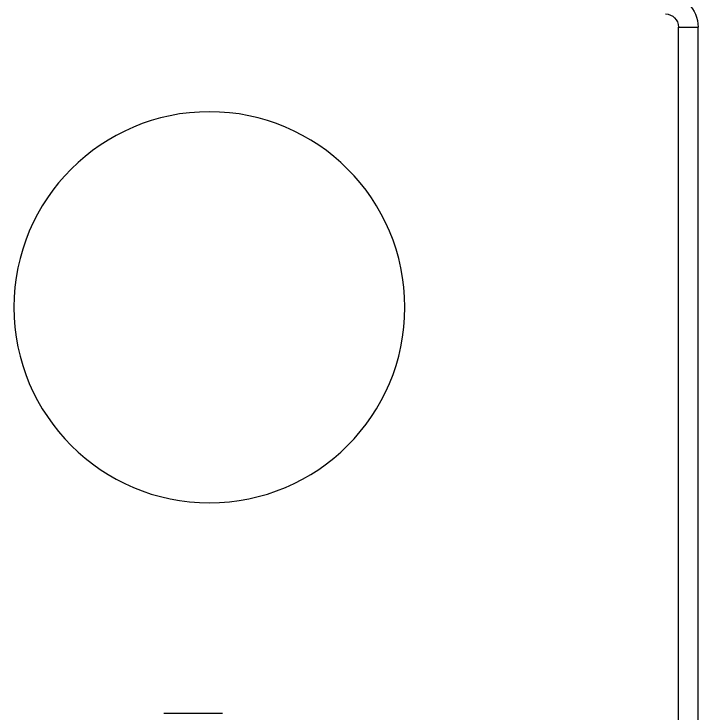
# Model space of a CAD drawing. Header units: millimetres. Extents: x 6622 to 532820, y 3370 to 359312.
# Drawn here: x 462825.5 to 462930.5, y 346722.4 to 346829.7 of the extents above; entities that cross this region are included whole.
import ezdxf

# ---------------------------------------------------------------- set-up
doc = ezdxf.new("R2010")
doc.units = ezdxf.units.MM

# ---------------------------------------------------------------- blocks, each defined once
blk = doc.blocks.new('A$C3E973D8C')
at = {"color": 2, "linetype": 'Continuous', "lineweight": 25}
for p, q in [((2072.5, 579.55), (2069.5, 579.55)), ((2069.5, 319.55), (2069.5, 579.55)), ((2072.5, 319.55), (2072.5, 579.55)), ((2151.5, 474.3), (2142.5, 474.3))]:
    blk.add_line(p, q, dxfattribs=at)
blk.add_circle((2144.5, 536.55), 30, dxfattribs=at)
for radius in [5, 2]:
    blk.add_arc((2074.5, 579.55), radius, 90, 180, dxfattribs=at)

msp = doc.modelspace()

# ---------------------------------------------------------------- block references
at = {"extrusion": (0, 0, -1), "zscale": -1}
msp.add_blockref('A$C3E973D8C', (-465000, 346248.121), dxfattribs=at)

doc.saveas('drawing.dxf')
